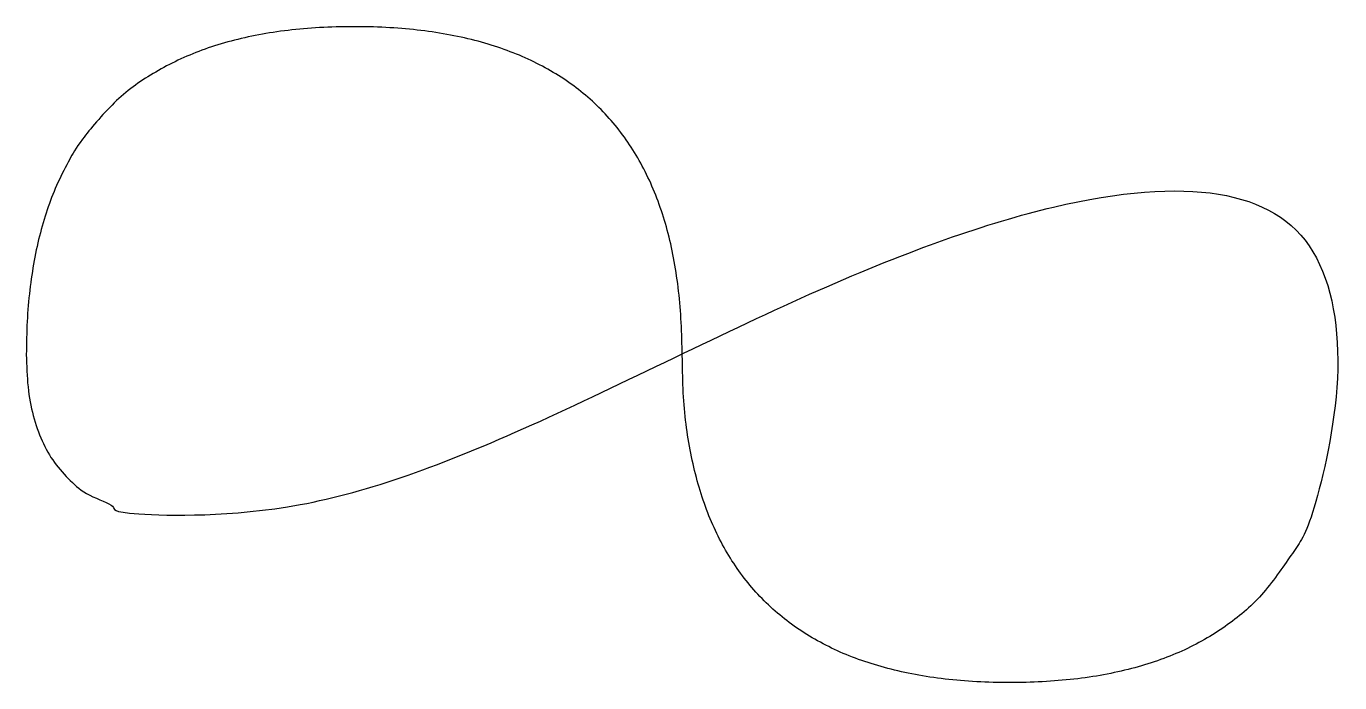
# Model space of a CAD drawing. Header units: millimetres. Extents: x 0 to 40.1, y 0 to 20.
import ezdxf

# ---------------------------------------------------------------- set-up
doc = ezdxf.new("R2010")
doc.units = ezdxf.units.MM
doc.layers.get('0').update_dxf_attribs({"lineweight": 25, "true_color": 0xffffff})

msp = doc.modelspace()

# ---------------------------------------------------------------- linework, layer by layer
msp.add_open_spline([(0, 10), (0, 20), (20, 20), (20, 0), (40, 0), (40, 20), (0, 0), (0, 10)], degree=2)

doc.saveas('drawing.dxf')
